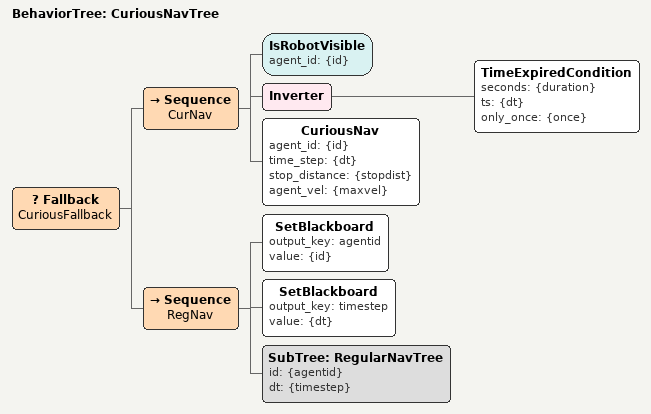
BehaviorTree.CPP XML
<?xml version='1.0' encoding='UTF-8'?>
<root main_tree_to_execute="CuriousNavTree" BTCPP_format="4">

    <!-- TreeNodesModel defines all necessary Actions and Conditions -->

    <!-- Include any external trees or files if needed -->
    <include path="BTRegularNav.xml" />

    <!-- Main BehaviorTree for the curious agent -->
    <BehaviorTree ID="CuriousNavTree">
        <Fallback name="CuriousFallback">
            <!-- Sequence for handling the curious behavior -->
            <Sequence name="CurNav">
                <!-- Check if the robot is visible -->
                <IsRobotVisible agent_id="{id}" />
                <!-- Check if the timer has expired -->
                <Inverter>
                    <TimeExpiredCondition seconds="{duration}" ts="{dt}" only_once="{once}" />
                </Inverter>
                <!-- Move towards the robot if conditions are met -->
                <CuriousNav agent_id="{id}" time_step="{dt}" stop_distance="{stopdist}" agent_vel="{maxvel}" />
            </Sequence>
            <!-- Fallback to regular navigation if the robot is not visible or time has expired -->
            <Sequence name="RegNav">
                <SetBlackboard output_key="agentid" value="{id}" />
                <SetBlackboard output_key="timestep" value="{dt}" />
                <SubTree ID="RegularNavTree" id="{agentid}" dt="{timestep}" />
            </Sequence>
        </Fallback>
    </BehaviorTree>
</root>
